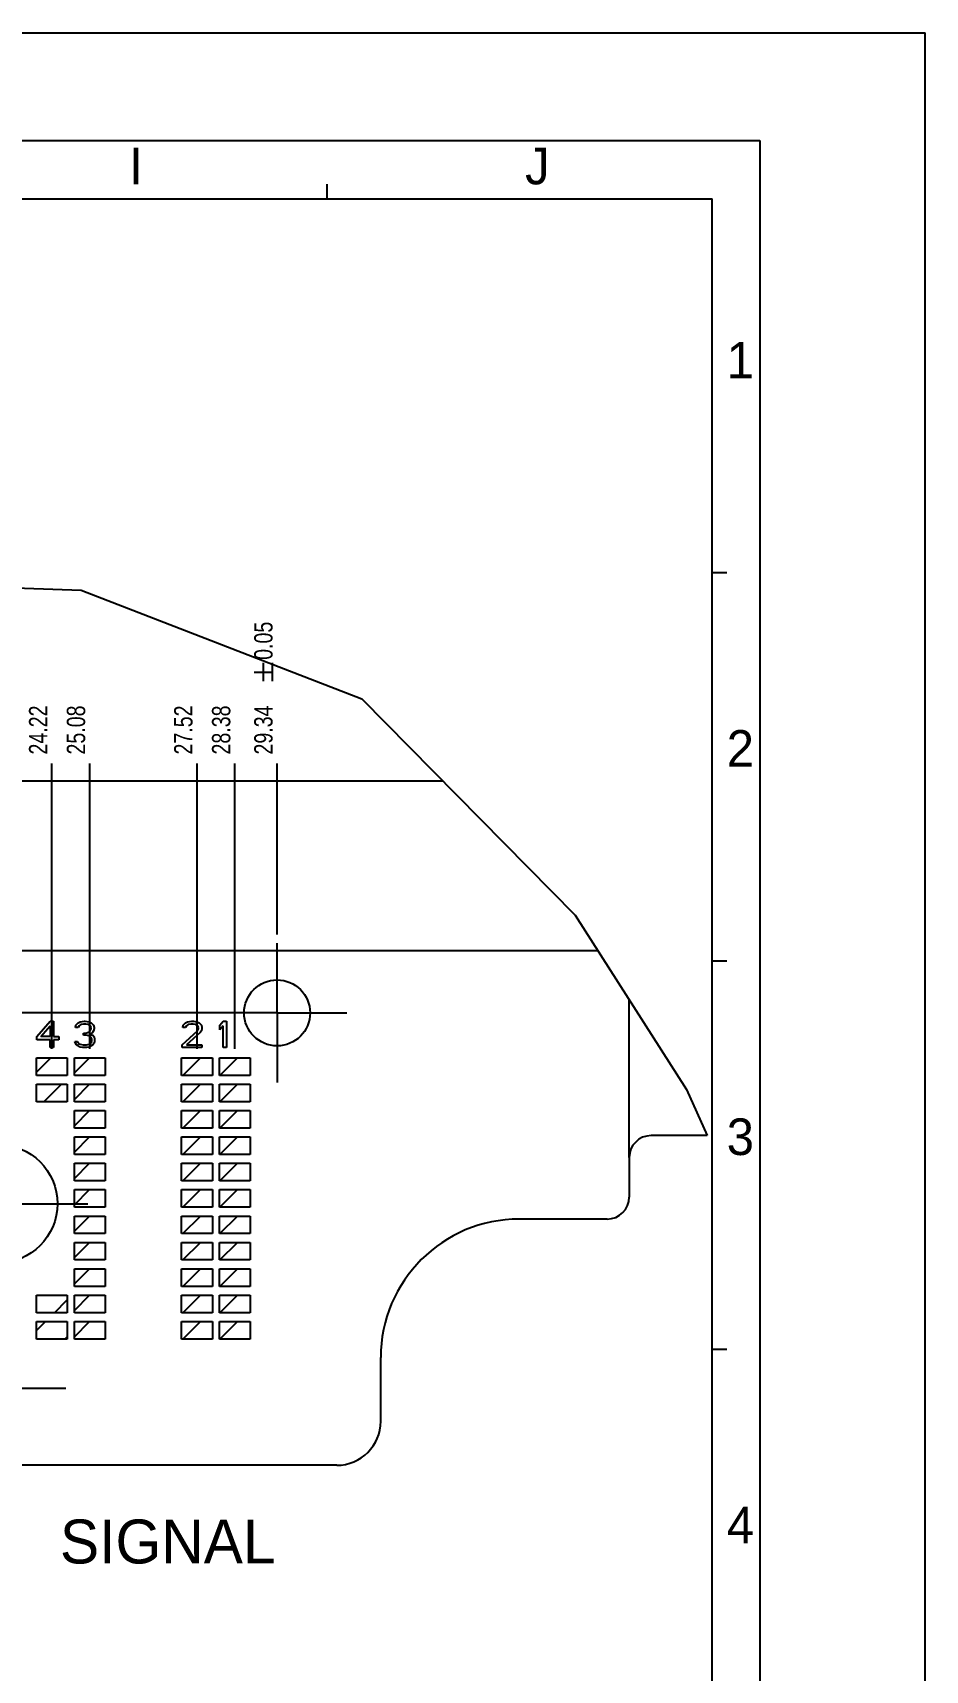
# Model space of a CAD drawing. Header units: millimetres. Extents: x 0 to 594, y 0 to 420.
# Drawn here: x 472.3 to 594, y 196.5 to 420 of the extents above; entities that cross this region are included whole.
import ezdxf
from ezdxf.enums import TextEntityAlignment as Align

# ---------------------------------------------------------------- set-up
doc = ezdxf.new("R2010")
doc.units = ezdxf.units.MM
doc.header["$LTSCALE"] = 32.67
doc.linetypes.add('CENTER', pattern=[0.6, 0.375, -0.075, 0.075, -0.075])
doc.layers.get('0').update_dxf_attribs({"linetype": 'CONTINUOUS'})
doc.layers.add('02___PRT_ALL_AXES', color=7, linetype='CONTINUOUS')
doc.styles.get("Standard").update_dxf_attribs({"font": 'txt', "width": 0.8})
doc.styles.add('TEXTSTYLE_2', font='txt')
doc.styles.add('TEXTSTYLE_7', font='ar_wgl__.ttf')
doc.dimstyles.new('DIMSTYLE_2', dxfattribs={"dimtxt": 2.5, "dimasz": 3, "dimexe": 1.5, "dimexo": 1.2, "dimtad": 0, "dimtih": 1, "dimtoh": 1, "dimlfac": 0.166667, "dimdsep": 46, "dimtxsty": 'STANDARD', "dimblk": '_FILLED', "dimblk1": '_FILLED', "dimblk2": '_FILLED', "dimcen": 0.09, "dimazin": 2, "dimtp": 0.01, "dimtm": 0.01, "dimtfac": 1, "dimtofl": 0, "dimtmove": 0, "dimatfit": 3, "dimldrblk": '_FILLED', "dimfxl": 1, "dimtolj": 1, "dimarcsym": 0})
doc.dimstyles.new('DIMSTYLE_3', dxfattribs={"dimtxt": 2.5, "dimasz": 3, "dimexe": 1.5, "dimexo": 1.2, "dimtad": 0, "dimtih": 1, "dimtoh": 1, "dimlfac": 0.166667, "dimdsep": 46, "dimtxsty": 'STANDARD', "dimblk": '_FILLED', "dimblk1": '_FILLED', "dimblk2": '_FILLED', "dimcen": 0.09, "dimazin": 2, "dimtol": 1, "dimtp": 0.05, "dimtm": 0.05, "dimtfac": 1, "dimtofl": 0, "dimtmove": 0, "dimatfit": 3, "dimldrblk": '_FILLED', "dimfxl": 1, "dimtolj": 1, "dimarcsym": 0})

# ---------------------------------------------------------------- blocks, each defined once
blk = doc.blocks.new('*D14')
at = {"color": 7, "linetype": 'CONTINUOUS'}
blk.add_line((474.87, 281.29), (474.87, 320.23), dxfattribs=at)
at = {"color": 7, "linetype": 'CONTINUOUS', "insert": (471.75, 321.48), "char_height": 2.5, "width": 10, "attachment_point": 1, "rotation": 90, "line_spacing_factor": 0.9}
blk.add_mtext('24.22', dxfattribs=at)
blk = doc.blocks.new('_FILLED')
at = {"color": 0, "linetype": 'BYBLOCK'}
blk.add_solid([(0, 0), (-1, 0.167), (-1, -0.167)], dxfattribs=at)
blk = doc.blocks.new('*D15')
at = {"color": 7, "linetype": 'CONTINUOUS'}
blk.add_line((480.03, 281.29), (480.03, 320.23), dxfattribs=at)
at = {"color": 7, "linetype": 'CONTINUOUS', "insert": (476.91, 321.48), "char_height": 2.5, "width": 10, "attachment_point": 1, "rotation": 90, "line_spacing_factor": 0.9}
blk.add_mtext('25.08', dxfattribs=at)
blk = doc.blocks.new('*D16')
at = {"color": 7, "linetype": 'CONTINUOUS'}
blk.add_line((494.67, 281.29), (494.67, 320.23), dxfattribs=at)
at = {"color": 7, "linetype": 'CONTINUOUS', "insert": (491.55, 321.48), "char_height": 2.5, "width": 10, "attachment_point": 1, "rotation": 90, "line_spacing_factor": 0.9}
blk.add_mtext('27.52', dxfattribs=at)
blk = doc.blocks.new('*D17')
at = {"color": 7, "linetype": 'CONTINUOUS'}
blk.add_line((499.83, 281.29), (499.83, 320.23), dxfattribs=at)
at = {"color": 7, "linetype": 'CONTINUOUS', "insert": (496.71, 321.48), "char_height": 2.5, "width": 10, "attachment_point": 1, "rotation": 90, "line_spacing_factor": 0.9}
blk.add_mtext('28.38', dxfattribs=at)
blk = doc.blocks.new('*D18')
at = {"color": 7, "linetype": 'CONTINUOUS'}
blk.add_line((505.59, 296.91), (505.59, 320.23), dxfattribs=at)
at = {"color": 7, "linetype": 'CONTINUOUS', "width": 0.8}
for s, p in [('0.05', (504.97, 334.4)), ('29.34', (504.97, 321.48))]:
    blk.add_text(s, height=2.5, rotation=90, dxfattribs=at).set_placement(p)
blk = doc.blocks.new('*D30')
at = {"color": 7, "linetype": 'CONTINUOUS'}
for p, q in [((301.1, 289.82), (291.49, 289.82)), ((307.83, 286.21), (301.1, 289.82)), ((504.39, 286.21), (307.83, 286.21))]:
    blk.add_line(p, q, dxfattribs=at)
at = {"color": 7, "linetype": 'CONTINUOUS', "width": 0.8}
for s, p in [('8.68', (279.32, 290.45)), ('0.05', (290.24, 290.45))]:
    blk.add_text(s, height=2.5, dxfattribs=at).set_placement(p, align=Align.RIGHT)

msp = doc.modelspace()

# ---------------------------------------------------------------- linework, layer by layer
at = {"color": 7, "linetype": 'CONTINUOUS'}
for p, q in [((0, 420), (594, 420)), ((594, 0), (594, 420)), ((20.422, 405.309), (571.422, 405.309)), ((571.422, 405.309), (571.422, 20.309)), ((512.422, 397.309), (512.422, 399.309)), ((26.422, 397.309), (564.922, 397.309)), ((564.922, 28.309), (564.922, 397.309)), ((422.715, 345.872), (478.861, 343.903)), ((564.922, 346.309), (566.922, 346.309)), ((478.861, 343.903), (517.14, 329.078)), ((503.719, 331.481), (503.719, 333.98)), ((504.969, 331.481), (504.969, 333.98)), ((502.469, 332.731), (504.969, 332.731)), ((517.14, 329.078), (546.264, 299.541)), ((281.942, 317.886), (528.176, 317.886)), ((546.264, 299.541), (561.445, 275.76)), ((549.377, 294.666), (265.259, 294.666)), ((564.922, 293.309), (566.922, 293.309)), ((553.624, 266.466), (553.624, 288.012)), ((472.836, 282.998), (474.636, 285.066)), ((473.361, 282.998), (474.636, 284.453)), ((474.636, 285.066), (475.086, 285.066)), ((474.636, 284.453), (474.636, 282.998)), ((475.086, 285.066), (475.086, 282.998)), ((478.071, 284.223), (478.146, 284.53)), ((478.446, 284.223), (478.071, 284.223)), ((478.146, 284.53), (478.446, 284.836)), ((478.446, 284.836), (478.746, 284.989)), ((478.596, 284.453), (478.446, 284.223)), ((478.821, 284.606), (478.596, 284.453)), ((478.746, 284.989), (479.271, 285.066)), ((479.196, 284.683), (478.821, 284.606)), ((479.496, 284.683), (479.196, 284.683)), ((479.271, 285.066), (479.421, 285.066)), ((479.421, 285.066), (479.946, 284.989)), ((479.871, 284.606), (479.496, 284.683)), ((480.096, 284.453), (479.871, 284.606)), ((479.946, 284.989), (480.246, 284.836)), ((480.246, 284.223), (480.096, 284.453)), ((480.096, 283.764), (480.246, 284.07)), ((480.246, 284.836), (480.546, 284.53)), ((480.246, 284.07), (480.246, 284.223)), ((480.546, 284.53), (480.621, 284.223)), ((480.621, 284.07), (480.546, 283.764)), ((480.621, 284.223), (480.621, 284.07)), ((492.711, 284.223), (492.786, 284.53)), ((493.086, 284.223), (492.711, 284.223)), ((492.786, 284.53), (493.086, 284.836)), ((493.086, 284.836), (493.386, 284.989)), ((493.236, 284.453), (493.086, 284.223)), ((493.461, 284.606), (493.236, 284.453)), ((493.386, 284.989), (493.911, 285.066)), ((493.836, 284.683), (493.461, 284.606)), ((494.136, 284.683), (493.836, 284.683)), ((493.911, 285.066), (494.211, 285.066)), ((494.511, 284.606), (494.136, 284.683)), ((494.211, 285.066), (494.661, 284.989)), ((494.736, 284.453), (494.511, 284.606)), ((494.661, 284.989), (494.961, 284.836)), ((494.886, 284.223), (494.736, 284.453)), ((494.736, 283.764), (494.886, 284.07)), ((494.886, 284.07), (494.886, 284.223)), ((494.961, 284.836), (495.261, 284.53)), ((495.261, 284.53), (495.336, 284.223)), ((495.336, 284.07), (495.261, 283.764)), ((495.336, 284.223), (495.336, 284.07)), ((497.796, 284.53), (498.246, 285.066)), ((497.796, 283.917), (497.796, 284.53)), ((498.246, 284.453), (497.796, 283.917)), ((498.246, 285.066), (498.696, 285.066)), ((498.246, 281.466), (498.246, 284.453)), ((498.696, 285.066), (498.696, 281.466)), ((472.836, 282.538), (472.836, 282.998)), ((474.636, 282.538), (472.836, 282.538)), ((474.636, 282.998), (473.361, 282.998)), ((474.636, 281.466), (474.636, 282.538)), ((475.086, 282.998), (475.836, 282.998)), ((475.836, 282.538), (475.086, 282.538)), ((475.086, 282.538), (475.086, 281.466)), ((475.836, 282.998), (475.836, 282.538)), ((477.996, 282.308), (478.371, 282.308)), ((478.071, 282.079), (477.996, 282.308)), ((478.221, 281.849), (478.071, 282.079)), ((478.446, 281.696), (478.221, 281.849)), ((478.371, 282.308), (478.446, 282.155)), ((478.446, 282.155), (478.596, 282.002)), ((478.746, 281.542), (478.446, 281.696)), ((478.596, 282.002), (478.746, 281.925)), ((478.746, 281.925), (479.121, 281.849)), ((479.121, 281.849), (479.571, 281.849)), ((479.196, 283.457), (479.496, 283.457)), ((479.196, 283.151), (479.196, 283.457)), ((479.496, 283.151), (479.196, 283.151)), ((479.496, 283.457), (479.946, 283.61)), ((479.946, 283.074), (479.496, 283.151)), ((479.571, 281.849), (479.946, 281.925)), ((479.946, 283.61), (480.096, 283.764)), ((480.171, 282.921), (479.946, 283.074)), ((479.946, 281.925), (480.096, 282.002)), ((480.246, 281.696), (479.946, 281.542)), ((480.396, 283.534), (480.096, 283.304)), ((480.096, 283.304), (480.471, 283.151)), ((480.096, 282.002), (480.246, 282.155)), ((480.321, 282.615), (480.171, 282.921)), ((480.246, 282.155), (480.321, 282.308)), ((480.471, 281.849), (480.246, 281.696)), ((480.321, 282.308), (480.321, 282.615)), ((480.546, 283.764), (480.396, 283.534)), ((480.471, 283.151), (480.621, 282.921)), ((480.621, 282.079), (480.471, 281.849)), ((480.621, 282.921), (480.696, 282.615)), ((480.696, 282.308), (480.621, 282.079)), ((480.696, 282.615), (480.696, 282.308)), ((492.636, 281.849), (494.736, 283.764)), ((492.636, 281.466), (492.636, 281.849)), ((495.111, 283.534), (493.236, 281.849)), ((493.236, 281.849), (495.336, 281.849)), ((495.261, 283.764), (495.111, 283.534)), ((495.336, 281.849), (495.336, 281.466)), ((472.774, 280.086), (476.974, 280.086)), ((472.774, 278.13), (474.73, 280.086)), ((472.774, 277.686), (472.774, 280.086)), ((475.086, 281.466), (474.636, 281.466)), ((476.974, 280.086), (476.974, 277.686)), ((477.934, 280.086), (482.134, 280.086)), ((477.934, 278.009), (480.012, 280.086)), ((477.934, 277.686), (477.934, 280.086)), ((479.046, 281.466), (478.746, 281.542)), ((479.646, 281.466), (479.046, 281.466)), ((479.946, 281.542), (479.646, 281.466)), ((482.134, 280.086), (482.134, 277.686)), ((492.574, 280.086), (496.774, 280.086)), ((492.574, 277.686), (492.574, 280.086)), ((495.336, 281.466), (492.636, 281.466)), ((492.732, 277.686), (495.132, 280.086)), ((496.774, 280.086), (496.774, 277.686)), ((497.734, 280.086), (501.934, 280.086)), ((497.734, 277.686), (497.734, 280.086)), ((497.773, 277.686), (500.173, 280.086)), ((498.696, 281.466), (498.246, 281.466)), ((501.934, 280.086), (501.934, 277.686)), ((476.974, 277.686), (472.774, 277.686)), ((482.134, 277.686), (477.934, 277.686)), ((496.774, 277.686), (492.574, 277.686)), ((501.934, 277.686), (497.734, 277.686)), ((472.774, 276.486), (476.974, 276.486)), ((472.774, 274.086), (472.774, 276.486)), ((473.77, 274.086), (476.17, 276.486)), ((476.974, 276.486), (476.974, 274.086)), ((477.934, 276.486), (482.134, 276.486)), ((477.934, 274.409), (480.012, 276.486)), ((477.934, 274.086), (477.934, 276.486)), ((482.134, 276.486), (482.134, 274.086)), ((492.574, 276.486), (496.774, 276.486)), ((492.574, 274.086), (492.574, 276.486)), ((492.732, 274.086), (495.132, 276.486)), ((496.774, 276.486), (496.774, 274.086)), ((497.734, 276.486), (501.934, 276.486)), ((497.734, 274.086), (497.734, 276.486)), ((497.773, 274.086), (500.173, 276.486)), ((501.934, 276.486), (501.934, 274.086)), ((561.445, 275.76), (564.255, 269.466)), ((476.974, 274.086), (472.774, 274.086)), ((482.134, 274.086), (477.934, 274.086)), ((477.934, 272.886), (482.134, 272.886)), ((477.934, 270.809), (480.012, 272.886)), ((477.934, 270.486), (477.934, 272.886)), ((482.134, 272.886), (482.134, 270.486)), ((496.774, 274.086), (492.574, 274.086)), ((492.574, 272.886), (496.774, 272.886)), ((492.574, 270.486), (492.574, 272.886)), ((492.732, 270.486), (495.132, 272.886)), ((496.774, 272.886), (496.774, 270.486)), ((501.934, 274.086), (497.734, 274.086)), ((497.734, 272.886), (501.934, 272.886)), ((497.734, 270.486), (497.734, 272.886)), ((497.773, 270.486), (500.173, 272.886)), ((501.934, 272.886), (501.934, 270.486)), ((482.134, 270.486), (477.934, 270.486)), ((496.774, 270.486), (492.574, 270.486)), ((501.934, 270.486), (497.734, 270.486)), ((477.934, 269.286), (482.134, 269.286)), ((477.934, 267.209), (480.012, 269.286)), ((477.934, 266.886), (477.934, 269.286)), ((482.134, 269.286), (482.134, 266.886)), ((492.574, 269.286), (496.774, 269.286)), ((492.574, 266.886), (492.574, 269.286)), ((492.732, 266.886), (495.132, 269.286)), ((496.774, 269.286), (496.774, 266.886)), ((497.734, 269.286), (501.934, 269.286)), ((497.734, 266.886), (497.734, 269.286)), ((497.773, 266.886), (500.173, 269.286)), ((501.934, 269.286), (501.934, 266.886)), ((564.255, 269.466), (556.624, 269.466)), ((482.134, 266.886), (477.934, 266.886)), ((496.774, 266.886), (492.574, 266.886)), ((501.934, 266.886), (497.734, 266.886)), ((553.624, 266.466), (553.624, 261.066)), ((477.934, 265.686), (482.134, 265.686)), ((477.934, 263.286), (477.934, 265.686)), ((477.934, 263.609), (480.012, 265.686)), ((482.134, 265.686), (482.134, 263.286)), ((492.574, 265.686), (496.774, 265.686)), ((492.574, 263.286), (492.574, 265.686)), ((492.732, 263.286), (495.132, 265.686)), ((496.774, 265.686), (496.774, 263.286)), ((497.734, 265.686), (501.934, 265.686)), ((497.734, 263.286), (497.734, 265.686)), ((497.773, 263.286), (500.173, 265.686)), ((501.934, 265.686), (501.934, 263.286)), ((482.134, 263.286), (477.934, 263.286)), ((477.934, 262.086), (482.134, 262.086)), ((477.934, 259.686), (477.934, 262.086)), ((477.934, 260.009), (480.012, 262.086)), ((482.134, 262.086), (482.134, 259.686)), ((496.774, 263.286), (492.574, 263.286)), ((492.574, 262.086), (496.774, 262.086)), ((492.574, 259.686), (492.574, 262.086)), ((492.732, 259.686), (495.132, 262.086)), ((496.774, 262.086), (496.774, 259.686)), ((501.934, 263.286), (497.734, 263.286)), ((497.734, 262.086), (501.934, 262.086)), ((497.734, 259.686), (497.734, 262.086)), ((497.773, 259.686), (500.173, 262.086)), ((501.934, 262.086), (501.934, 259.686)), ((482.134, 259.686), (477.934, 259.686)), ((496.774, 259.686), (492.574, 259.686)), ((501.934, 259.686), (497.734, 259.686)), ((477.934, 258.486), (482.134, 258.486)), ((477.934, 256.086), (477.934, 258.486)), ((477.934, 256.409), (480.012, 258.486)), ((482.134, 258.486), (482.134, 256.086)), ((492.574, 258.486), (496.774, 258.486)), ((492.574, 256.086), (492.574, 258.486)), ((492.732, 256.086), (495.132, 258.486)), ((496.774, 258.486), (496.774, 256.086)), ((497.734, 258.486), (501.934, 258.486)), ((497.734, 256.086), (497.734, 258.486)), ((497.773, 256.086), (500.173, 258.486)), ((501.934, 258.486), (501.934, 256.086)), ((550.624, 258.066), (538.624, 258.066)), ((482.134, 256.086), (477.934, 256.086)), ((477.934, 254.886), (482.134, 254.886)), ((477.934, 252.486), (477.934, 254.886)), ((477.934, 252.809), (480.012, 254.886)), ((482.134, 254.886), (482.134, 252.486)), ((496.774, 256.086), (492.574, 256.086)), ((492.574, 254.886), (496.774, 254.886)), ((492.574, 252.486), (492.574, 254.886)), ((492.732, 252.486), (495.132, 254.886)), ((496.774, 254.886), (496.774, 252.486)), ((501.934, 256.086), (497.734, 256.086)), ((497.734, 254.886), (501.934, 254.886)), ((497.734, 252.486), (497.734, 254.886)), ((497.773, 252.486), (500.173, 254.886)), ((501.934, 254.886), (501.934, 252.486)), ((482.134, 252.486), (477.934, 252.486)), ((477.934, 251.286), (482.134, 251.286)), ((477.934, 248.886), (477.934, 251.286)), ((477.934, 249.209), (480.012, 251.286)), ((482.134, 251.286), (482.134, 248.886)), ((496.774, 252.486), (492.574, 252.486)), ((492.574, 251.286), (496.774, 251.286)), ((492.574, 248.886), (492.574, 251.286)), ((492.732, 248.886), (495.132, 251.286)), ((496.774, 251.286), (496.774, 248.886)), ((501.934, 252.486), (497.734, 252.486)), ((497.734, 251.286), (501.934, 251.286)), ((497.734, 248.886), (497.734, 251.286)), ((497.773, 248.886), (500.173, 251.286)), ((501.934, 251.286), (501.934, 248.886)), ((482.134, 248.886), (477.934, 248.886)), ((496.774, 248.886), (492.574, 248.886)), ((501.934, 248.886), (497.734, 248.886)), ((472.774, 247.686), (476.974, 247.686)), ((472.774, 245.286), (472.774, 247.686)), ((475.212, 245.286), (476.974, 247.048)), ((476.974, 247.686), (476.974, 245.286)), ((477.934, 247.686), (482.134, 247.686)), ((477.934, 245.286), (477.934, 247.686)), ((477.934, 245.609), (480.012, 247.686)), ((482.134, 247.686), (482.134, 245.286)), ((492.574, 247.686), (496.774, 247.686)), ((492.574, 245.286), (492.574, 247.686)), ((492.732, 245.286), (495.132, 247.686)), ((496.774, 247.686), (496.774, 245.286)), ((497.734, 247.686), (501.934, 247.686)), ((497.734, 245.286), (497.734, 247.686)), ((497.773, 245.286), (500.173, 247.686)), ((501.934, 247.686), (501.934, 245.286)), ((476.974, 245.286), (472.774, 245.286)), ((472.774, 244.086), (476.974, 244.086)), ((472.774, 241.686), (472.774, 244.086)), ((472.774, 242.848), (474.012, 244.086)), ((476.974, 244.086), (476.974, 241.686)), ((482.134, 245.286), (477.934, 245.286)), ((477.934, 244.086), (482.134, 244.086)), ((477.934, 241.686), (477.934, 244.086)), ((477.934, 242.009), (480.012, 244.086)), ((482.134, 244.086), (482.134, 241.686)), ((496.774, 245.286), (492.574, 245.286)), ((492.574, 244.086), (496.774, 244.086)), ((492.574, 241.686), (492.574, 244.086)), ((492.732, 241.686), (495.132, 244.086)), ((496.774, 244.086), (496.774, 241.686)), ((501.934, 245.286), (497.734, 245.286)), ((497.734, 244.086), (501.934, 244.086)), ((497.734, 241.686), (497.734, 244.086)), ((497.773, 241.686), (500.173, 244.086)), ((501.934, 244.086), (501.934, 241.686)), ((476.974, 241.686), (472.774, 241.686)), ((476.652, 241.686), (476.974, 242.008)), ((482.134, 241.686), (477.934, 241.686)), ((496.774, 241.686), (492.574, 241.686)), ((501.934, 241.686), (497.734, 241.686)), ((519.724, 230.466), (519.724, 239.166)), ((564.922, 240.309), (566.922, 240.309)), ((513.724, 224.466), (317.524, 224.466))]:
    msp.add_line(p, q, dxfattribs=at)
for centre, radius in [((505.594, 286.206), 4.5), ((467.524, 260.166), 8.1)]:
    msp.add_circle(centre, radius, dxfattribs=at)
for centre, radius, start, end in [((556.624, 266.466), 3, 90, 180), ((550.624, 261.066), 3, 270, 360), ((538.624, 239.166), 18.9, 90, 180), ((513.724, 230.466), 6, 270, 360)]:
    msp.add_arc(centre, radius, start, end, dxfattribs=at)
at = {"layer": '02___PRT_ALL_AXES', "color": 7, "linetype": 'CENTER'}
for p, q in [((505.594, 286.206), (505.594, 295.706)), ((505.594, 286.206), (496.094, 286.206)), ((505.594, 286.206), (515.094, 286.206)), ((505.594, 286.206), (505.594, 276.706)), ((467.524, 260.166), (480.624, 260.166)), ((467.554, 234.966), (476.754, 234.966))]:
    msp.add_line(p, q, dxfattribs=at)

# ---------------------------------------------------------------- texts
at = {"color": 7, "linetype": 'CONTINUOUS', "attachment_point": 1, "line_spacing_factor": 0.9}
for s, insert, char_height, width, style in [('I', (485.422, 404.309), 5, 5, 'TEXTSTYLE_2'), ('J', (539.422, 404.309), 5, 5, 'TEXTSTYLE_2'), ('1', (566.922, 377.809), 5, 5, 'TEXTSTYLE_2'), ('2', (566.922, 324.809), 5, 5, 'TEXTSTYLE_2'), ('3', (566.922, 271.809), 5, 5, 'TEXTSTYLE_2'), ('SIGNAL', (475.966, 217.055), 6, 30.69145, 'TEXTSTYLE_7'), ('4', (566.922, 218.809), 5, 5, 'TEXTSTYLE_2')]:
    msp.add_mtext(s, dxfattribs=dict(at, insert=insert, char_height=char_height, width=width, style=style))

# ---------------------------------------------------------------- dimensions: what is measured, and where the dimension line sits
at = {"color": 7, "linetype": 'CONTINUOUS'}
for feature_location, offset, dtype, origin, dimstyle, picture, middle in [((505.594427087, 296.905787298), (0, 23.324700022), 1, (329.584427087, 295.705787298), 'DIMSTYLE_3', '*D18', (503.719427087, 331.938820653)), ((474.874427087, 281.285787298), (0, 38.944700022), 1, (329.584427087, 280.085787298), 'DIMSTYLE_2', '*D14', (472.999416848, 326.480494987)), ((480.034427087, 281.285787298), (0, 38.944700022), 1, (329.584427087, 280.085787298), 'DIMSTYLE_2', '*D15', (478.159416848, 326.542992729)), ((494.674427087, 281.285787298), (0, 38.944700022), 1, (329.584427087, 280.085787298), 'DIMSTYLE_2', '*D16', (492.799416848, 326.480482902)), ((499.834427087, 281.285787298), (0, 38.944700022), 1, (329.584427087, 280.085787298), 'DIMSTYLE_2', '*D17', (497.959416848, 326.542980644)), ((504.394, 286.206), (-212.905, 3.619), 0, (505.594, 234.126), 'DIMSTYLE_3', '*D30', (280.782, 291.699))]:
    dim = msp.add_ordinate_dim(feature_location=feature_location, offset=offset, dtype=dtype, origin=origin, dimstyle=dimstyle, override={"dimtad": 1, "dimtih": 0, "dimtoh": 0}, dxfattribs=at)
    dim.commit()
    dim.dimension.update_dxf_attribs({"geometry": picture, "text_midpoint": middle})

doc.saveas('drawing.dxf')
